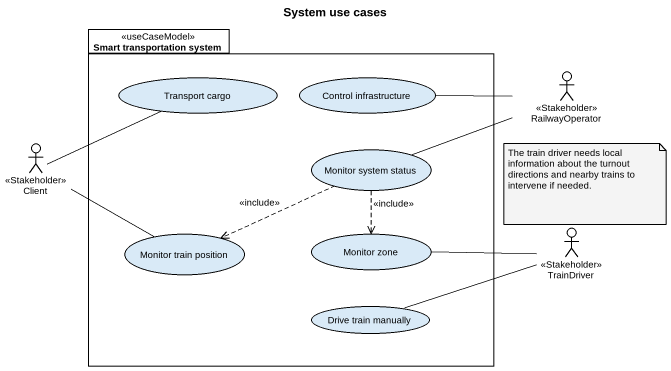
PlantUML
@startuml
title System use cases
package "Smart transportation system" as Smart_transportation_system <<useCaseModel>> {
  usecase "Transport cargo" as Transport_cargo
  usecase "Control infrastructure" as Control_infrastructure
  usecase "Monitor system status" as Monitor_system_status
  usecase "Monitor train position" as Monitor_train_position
  usecase "Monitor zone" as Monitor_zone
  usecase "Drive train manually" as Drive_train_manually
}
actor RailwayOperator <<Stakeholder>>
actor Client <<Stakeholder>>
actor TrainDriver <<Stakeholder>>
RailwayOperator -left- Control_infrastructure
RailwayOperator -left- Monitor_system_status
Client -right- Transport_cargo
Client -right- Monitor_train_position
Monitor_system_status .left.> Monitor_train_position : <<include>>
Monitor_system_status ..> Monitor_zone : <<include>>
TrainDriver -left- Monitor_zone
TrainDriver -left- Drive_train_manually
note as N1
  The train driver needs local information about the turnout directions and nearby trains to intervene if needed.
end note
@enduml
